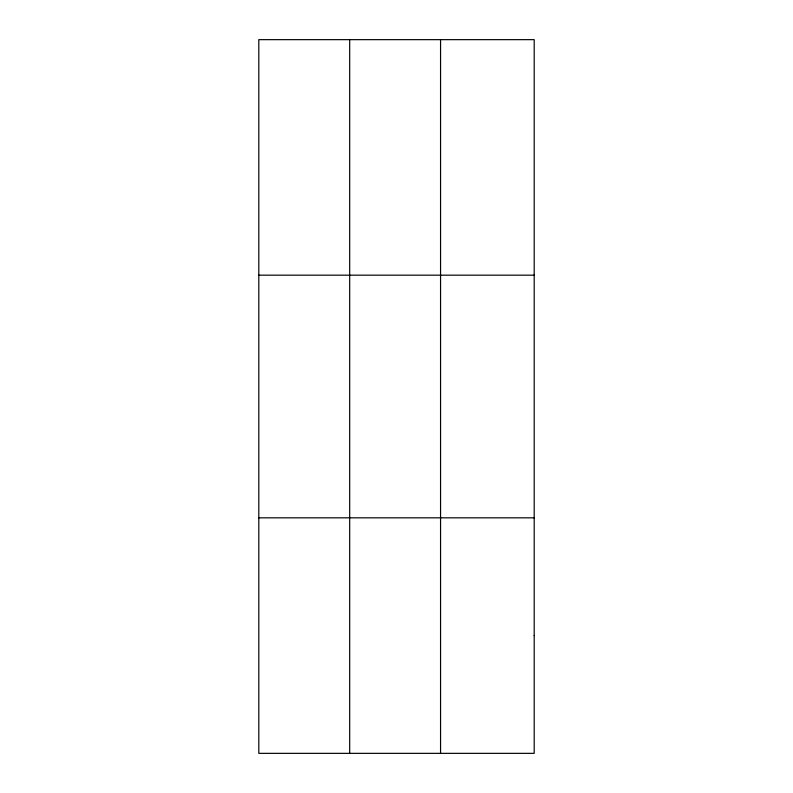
<?xml version="1.0" encoding="UTF-8"?>
<svg xmlns="http://www.w3.org/2000/svg" width="793" height="793" viewBox="0 0 793 793"><rect width="100%" height="100%" fill="white"/><g stroke="black" fill="none" stroke-linecap="round" stroke-linejoin="round"><path stroke-width="1.19" d="M349.683 39.65L349.683 753.35M440.561 39.65L440.561 753.35M258.805 275.171L534.195 275.171M258.805 517.829L534.195 517.829M534.195 635.59L534.195 753.35L258.805 753.35L258.805 39.65L534.195 39.65L534.195 635.59"/></g></svg>
